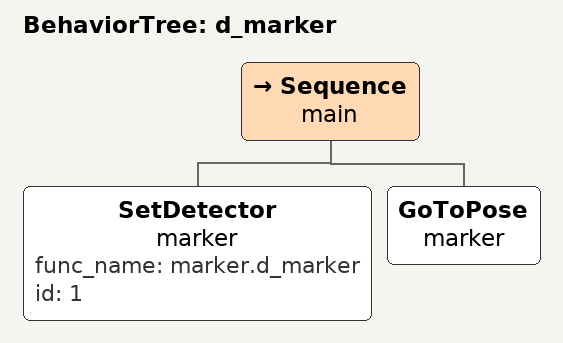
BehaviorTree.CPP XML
<root>
    <BehaviorTree ID="d_marker">
    <Sequence name="main">
        <SetDetector name="marker" func_name="marker.d_marker" id="1"/>
        <GoToPose name="marker"/>
    </Sequence>
    </BehaviorTree>
</root>
